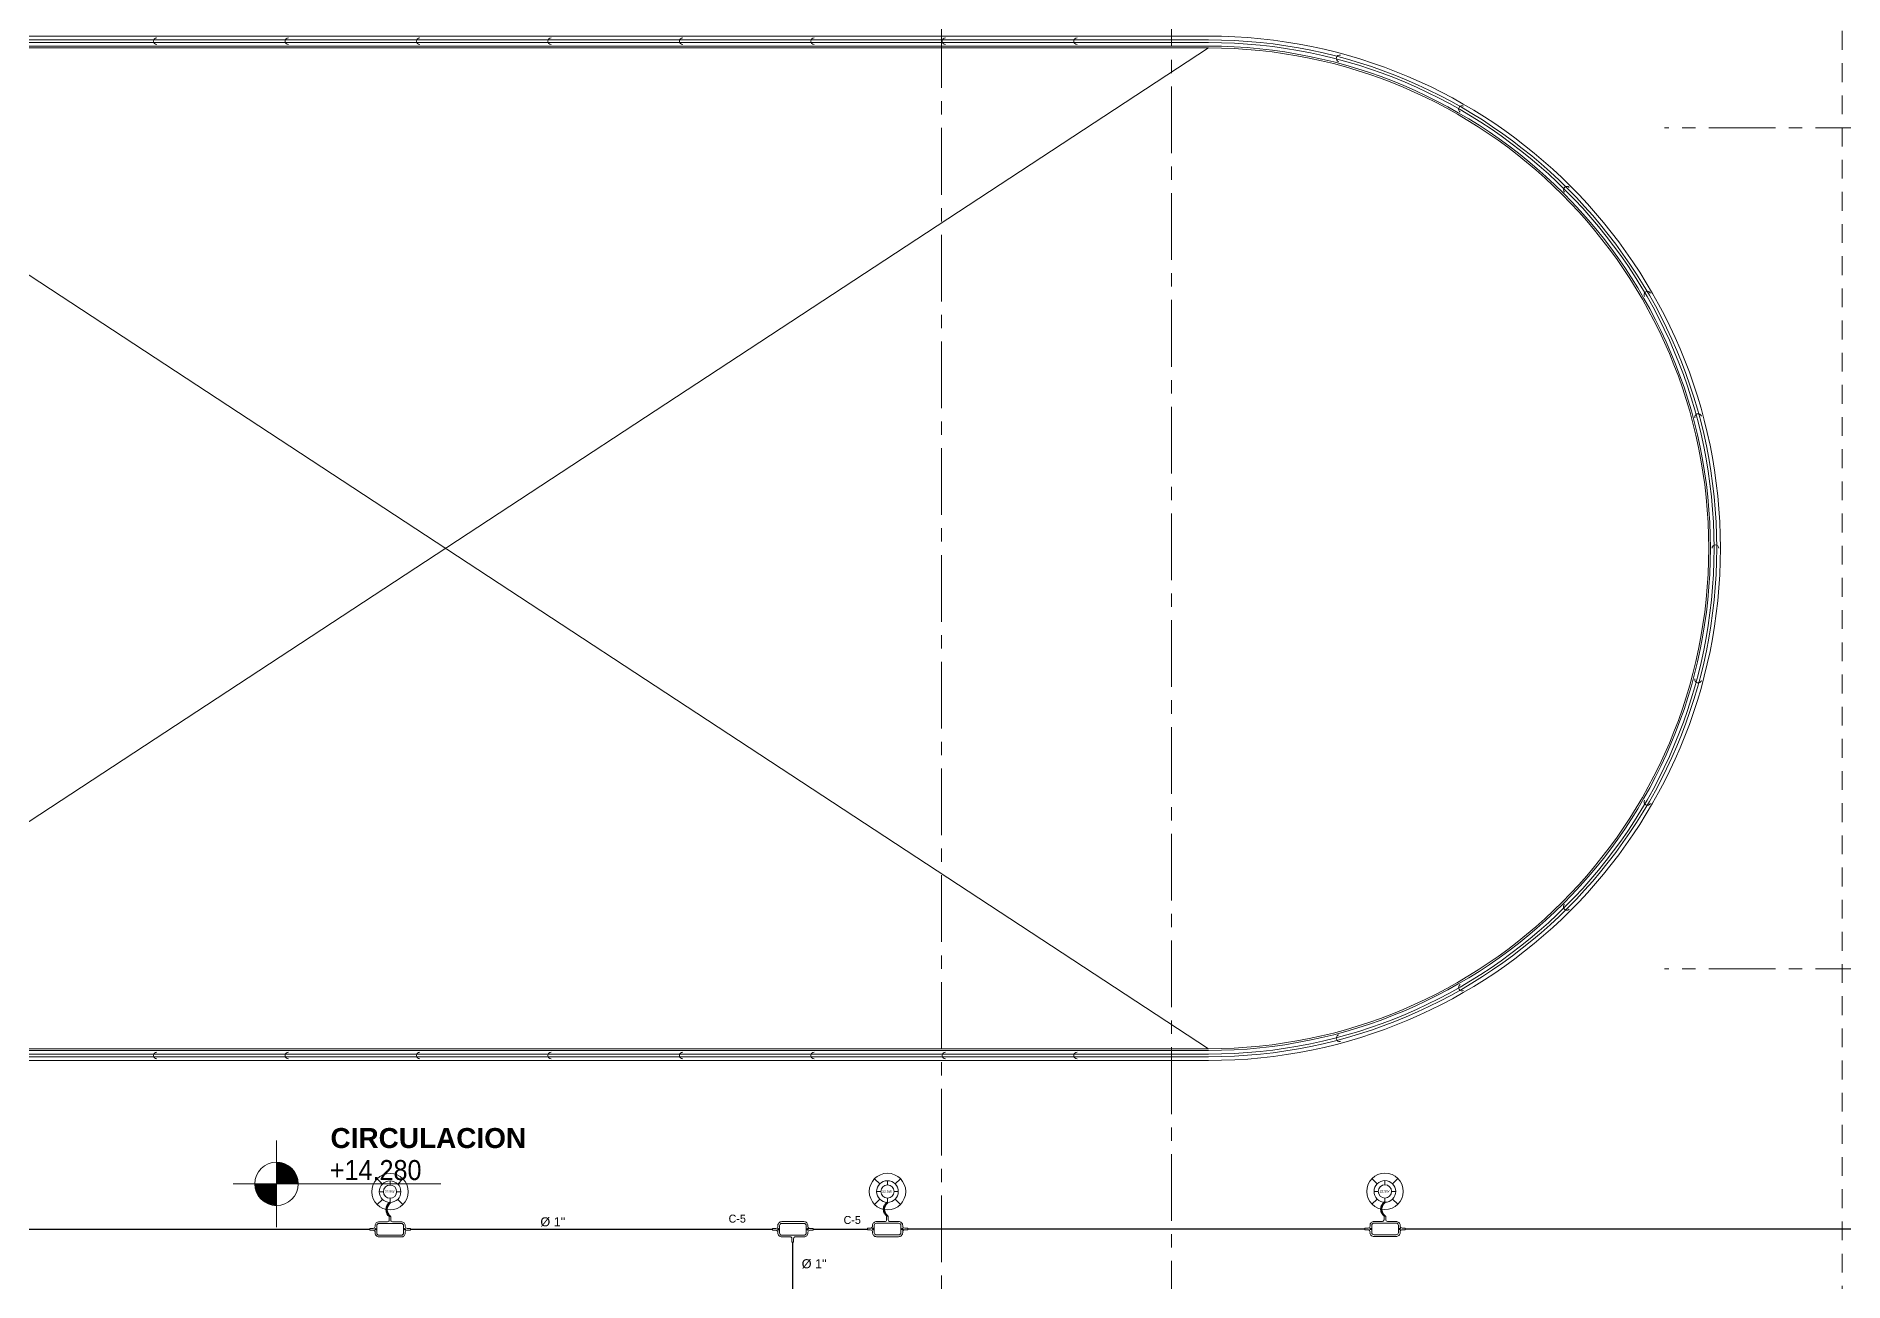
# Model space of a CAD drawing. Header units: inches. Extents: x -38 to 5698, y -33 to 92.
# Drawn here: x 308.03 to 321.58, y 18.05 to 27.39 of the extents above; entities that cross this region are included whole.
import ezdxf
from ezdxf.lldxf.tags import DXFTag

# ---------------------------------------------------------------- set-up
doc = ezdxf.new("R2010")
doc.units = ezdxf.units.IN
doc.header["$MEASUREMENT"] = 0
for name, pattern in [('CONTINUA', [0]), ('Hidden Line', [0.195611, 0.141111, -0.0545]), ('Punto & Raya', [0.65, 0.5, -0.075, 0, -0.075])]:
    doc.linetypes.add(name, pattern=pattern)
for name, color, linetype, lineweight in [('00 IE CKTO ILUMINACION', 3, 'Continuous', 50), ('01 IE LUM LED EMP DN570B', 3, 'Continuous', 13), ('ALUMBRADO_CONDUIT', 30, 'CONDUIT1', 30), ('Bancas', 1, 'Continuous', 13), ('CABLEADO EXT.', 3, 'PVCSUBT', 30), ('Simb_Alumbrado', 140, 'CONTINUA', 30)]:
    doc.layers.add(name, color=color, linetype=linetype, lineweight=lineweight)
for name, color, linetype in [('02 _ ARQ _ ALB _ Ejes Generales', 7, 'Continuous'), ('02 _ ARQ _ ZON _ Espacio.3D', 7, 'Continuous'), ('08 _ STR _ EXT _ 07 Losa Aligerada', 7, 'Continuous'), ('08 _ STR _ EXT _ 09 Vigas', 7, 'Continuous'), ('1TEXT', 8, 'Continuous'), ('Dibujo 2D - General', 7, 'Continuous'), ('Interior - Escaleras & Barandillas', 7, 'Continuous'), ('Marcador - Secciones', 251, 'Continuous'), ('Notas - Textos', 7, 'Continuous')]:
    doc.layers.add(name, color=color, linetype=linetype)
doc.styles.add('Arial', font='arial.ttf')
doc.styles.add('Estilo_Generado_1', font='swisseb.ttf')
doc.styles.add('Estilo_Generado_4', font='swisse.ttf')
doc.styles.add('{18b73a54-fa43-428c-adcb-c1c7bbdf2c84}', font='Simplex.shx')
tags = doc.linetypes.add('CONDUIT1', pattern='A,1,-0.19772,["con",{18b73a54-fa43-428c-adcb-c1c7bbdf2c84},S=0.2,R=0,X=0,Y=-0.065594],-0.593642', length=1.791362).pattern_tags.tags
tags[6] = DXFTag(74, 10)
tags = doc.linetypes.add('PVCSUBT', pattern='A,0.6,-0.3,0.6,-0.075691,["PVC",Standard,S=0.2,R=0,X=0,Y=-0.093724],-0.621005', length=2.196696).pattern_tags.tags
tags[10] = DXFTag(74, 10)

# ---------------------------------------------------------------- blocks, each defined once
blk = doc.blocks.new('LUMINARIA 2')
at = {"layer": '01 IE LUM LED EMP DN570B'}
for p, q in [((-0.094, 0.094), (-0.159, 0.158)), ((0.094, 0.094), (0.159, 0.158)), ((-0.094, -0.094), (-0.159, -0.158)), ((0.094, -0.094), (0.159, -0.158))]:
    blk.add_line(p, q, dxfattribs=at)
at = {"layer": '01 IE LUM LED EMP DN570B', "ltscale": 0.4}
for p, q in [((-0.081, 0), (-0.133, 0)), ((0, 0.081), (0, 0.133)), ((0.081, 0), (0.133, 0)), ((0, -0.081), (0, -0.133))]:
    blk.add_line(p, q, dxfattribs=at)
at = {"layer": '01 IE LUM LED EMP DN570B'}
for radius in [0.224, 0.133]:
    blk.add_circle((0, 0), radius, dxfattribs=at)
at = {"layer": '01 IE LUM LED EMP DN570B', "ltscale": 0.4}
blk.add_circle((0, 0), 0.0813, dxfattribs=at)
at = {"layer": '01 IE LUM LED EMP DN570B', "color": 8, "linetype": 'ByBlock', "lineweight": 80, "insert": (-0.065, 0.016), "char_height": 0.03, "width": 0.17858, "attachment_point": 1}
blk.add_mtext('{\\C3;22.5W}', dxfattribs=at)
blk = doc.blocks.new('oval t')
at = {"layer": 'Simb_Alumbrado', "lineweight": 13}
blk.add_lwpolyline([(0.014, 0.01, -0.414214), (0.004, 0.02), (0.004, 0.042), (-0.006, 0.042), (-0.006, 0.02, -0.414214), (-0.016, 0.01), (-0.066, 0.01, 0.414214), (-0.09, -0.014), (-0.09, -0.018, -0.414214), (-0.102, -0.03), (-0.121, -0.03), (-0.121, -0.04), (-0.102, -0.04, -0.451917), (-0.09, -0.054, 0.451917), (-0.066, -0.081), (0.066, -0.081, 0.414214), (0.09, -0.057), (0.09, -0.051, -0.398753), (0.102, -0.04), (0.121, -0.04), (0.121, -0.03), (0.102, -0.03, -0.368669), (0.09, -0.018), (0.09, -0.014, 0.414214), (0.066, 0.01), (0.014, 0.01)], format="xyb", dxfattribs=at)
blk.add_lwpolyline([(-0.066, 0), (0.066, 0, -0.414214), (0.08, -0.014), (0.08, -0.057, -0.414214), (0.066, -0.07), (-0.066, -0.07, -0.414214), (-0.08, -0.057), (-0.08, -0.014, -0.414214)], format="xyb", close=True, dxfattribs=at)
for points in [[(-0.091, -0.035), (-0.083, -0.035)], [(-0.087, -0.031), (-0.087, -0.039)], [(0.084, -0.035), (0.092, -0.035)], [(0.088, -0.031), (0.088, -0.039)]]:
    blk.add_lwpolyline(points, dxfattribs=at)
for centre in [(-0.087, -0.035), (0.088, -0.035)]:
    blk.add_circle(centre, 0.00419, dxfattribs=at)

msp = doc.modelspace()

# ---------------------------------------------------------------- hatches: boundary and pattern name
at = {"linetype": 'Continuous', "lineweight": 13, "true_color": 0x636466}
for points in [[(309.834, 18.787), (309.997, 18.787), (309.984, 18.85), (309.949, 18.902), (309.896, 18.938), (309.834, 18.95)], [(309.834, 18.787), (309.672, 18.787), (309.684, 18.725), (309.719, 18.673), (309.772, 18.637), (309.834, 18.625)]]:
    msp.add_hatch(color=251, dxfattribs=at).paths.add_polyline_path(points)

# ---------------------------------------------------------------- linework, layer by layer
at = {"color": 251, "linetype": 'Continuous', "lineweight": 13, "true_color": 0x636466}
for p, q in [((309.834, 18.462), (309.834, 19.112)), ((309.509, 18.787), (311.067, 18.787))]:
    msp.add_line(p, q, dxfattribs=at)
msp.add_circle((309.834, 18.787), 0.163, dxfattribs=at)
at = {"layer": '02 _ ARQ _ ALB _ Ejes Generales', "color": 251, "linetype": 'Punto & Raya', "lineweight": 13}
for p, q in [((314.82, 45.9), (314.82, 2.05)), ((333.07, 26.7), (320.239, 26.7)), ((333.07, 20.4), (320.239, 20.4))]:
    msp.add_line(p, q, dxfattribs=at)
at = {"layer": '02 _ ARQ _ ZON _ Espacio.3D', "color": 254, "linetype": 'Continuous', "lineweight": 0, "flags": 128}
msp.add_lwpolyline([(300.57, 24.85), (301.07, 24.85), (301.07, 26.75, -0.137976), (303.025, 27.3), (316.82, 27.3, -1), (316.82, 19.8), (303.025, 19.8, -0.137981), (301.07, 20.35), (301.07, 22.25), (300.57, 22.25), (300.57, 22.7), (301.07, 22.7), (301.07, 24.4), (300.57, 24.4)], format="xyb", close=True, dxfattribs=at)
at = {"layer": '08 _ STR _ EXT _ 07 Losa Aligerada', "color": 254, "linetype": 'Continuous', "lineweight": 18, "flags": 128}
msp.add_lwpolyline([(303.025, 19.8, -0.137981), (301.07, 20.35), (301.07, 22.35), (301.07, 22.6), (301.07, 24.5), (301.07, 24.75), (301.07, 26.75, -0.137981), (303.025, 27.3), (316.82, 27.3, -1), (316.82, 19.8)], format="xyb", close=True, dxfattribs=at)
at = {"layer": '08 _ STR _ EXT _ 09 Vigas', "color": 251, "linetype": 'Hidden Line', "lineweight": 13}
msp.add_line((321.57, 17.4), (321.57, 29.7), dxfattribs=at)
at = {"layer": 'ALUMBRADO_CONDUIT', "color": 30, "lineweight": 30, "ltscale": 0.4, "true_color": 0xf26722}
msp.add_line((313.704, 17.612), (313.704, 18.351), dxfattribs=at)
for points in [[(307.11, 18.447), (310.534, 18.447)], [(310.838, 18.447), (313.553, 18.447)], [(313.857, 18.447), (314.263, 18.447)], [(314.567, 18.45), (317.991, 18.45)], [(318.296, 18.451), (321.978, 18.451)]]:
    msp.add_lwpolyline(points, dxfattribs=at)
at = {"layer": 'CABLEADO EXT.', "color": 3, "lineweight": 80}
for centre in [(310.723, 18.595), (314.452, 18.597), (318.18, 18.598)]:
    msp.add_arc(centre, 0.0641, 126.0183, 233.9817, dxfattribs=at)
at = {"layer": 'Dibujo 2D - General', "color": 252, "linetype": 'Continuous', "lineweight": 13}
for p, q in [((316.82, 27.3), (305.379, 19.8)), ((316.82, 19.8), (305.379, 27.3))]:
    msp.add_line(p, q, dxfattribs=at)
at = {"layer": 'Interior - Escaleras & Barandillas', "color": 161, "linetype": 'Continuous', "lineweight": 13}
for p, q in [((316.82, 27.388), (303.025, 27.388)), ((316.82, 27.36), (303.025, 27.36)), ((303.025, 27.34), (316.82, 27.34)), ((303.025, 27.313), (316.82, 27.313)), ((316.82, 19.788), (303.025, 19.788)), ((316.82, 19.76), (303.025, 19.76)), ((303.025, 19.74), (316.82, 19.74)), ((303.025, 19.713), (316.82, 19.713))]:
    msp.add_line(p, q, dxfattribs=at)
at = {"layer": 'Interior - Escaleras & Barandillas', "color": 161, "linetype": 'Continuous', "lineweight": 13, "flags": 128}
for points in [[(308.937, 27.375, 1), (308.937, 27.325)], [(309.923, 27.375, 1), (309.923, 27.325)], [(310.908, 27.375, 1), (310.908, 27.325)], [(311.893, 27.375, 1), (311.893, 27.325)], [(312.879, 27.375, 1), (312.879, 27.325)], [(313.864, 27.375, 1), (313.864, 27.325)], [(314.849, 27.375, 1), (314.849, 27.325)], [(315.835, 27.375, 1), (315.835, 27.325)], [(317.81, 27.245, 1), (317.797, 27.196)], [(318.733, 26.863, 1), (318.708, 26.819)], [(319.525, 26.255, 1), (319.489, 26.219)], [(320.133, 25.463, 1), (320.089, 25.438)], [(320.515, 24.54, 1), (320.466, 24.527)], [(320.645, 23.55, 1), (320.595, 23.55)], [(320.466, 22.573, 1), (320.515, 22.56, 1)], [(320.089, 21.663, 1), (320.133, 21.638, 1)], [(319.489, 20.881, 1), (319.525, 20.845, 1)], [(318.708, 20.281, 1), (318.733, 20.237, 1)], [(317.797, 19.904, 1), (317.81, 19.855, 1)], [(308.937, 19.775, 1), (308.937, 19.725, 1)], [(309.923, 19.775, 1), (309.923, 19.725, 1)], [(310.908, 19.775, 1), (310.908, 19.725, 1)], [(311.893, 19.775, 1), (311.893, 19.725, 1)], [(312.879, 19.775, 1), (312.879, 19.725, 1)], [(313.864, 19.775, 1), (313.864, 19.725, 1)], [(314.849, 19.775, 1), (314.849, 19.725, 1)], [(315.835, 19.775, 1), (315.835, 19.725, 1)]]:
    msp.add_lwpolyline(points, format="xyb", dxfattribs=at)
at = {"layer": 'Interior - Escaleras & Barandillas', "color": 161, "linetype": 'Continuous', "lineweight": 13}
for radius in [3.838, 3.81, 3.79, 3.763]:
    msp.add_arc((316.82, 23.55), radius, 270, 90, dxfattribs=at)
at = {"layer": 'Marcador - Secciones', "color": 251, "linetype": 'Punto & Raya', "lineweight": 13}
msp.add_line((316.542, 46.211), (316.542, 0.888), dxfattribs=at)

# ---------------------------------------------------------------- block references
at = {"layer": '01 IE LUM LED EMP DN570B', "xscale": 0.6105334384153049, "yscale": 0.6105334384153049, "zscale": 0.6105334384153049}
for p in [(310.685, 18.729), (314.414, 18.73), (318.143, 18.731)]:
    msp.add_blockref('LUMINARIA 2', p, dxfattribs=at)
at = {"layer": 'Bancas', "color": 252, "true_color": 0x939598, "xscale": 1.253906979044094, "yscale": 1.253906979044094, "zscale": 1.253906979044094}
for p in [(310.686, 18.491), (314.415, 18.493), (318.144, 18.494)]:
    msp.add_blockref('oval t', p, dxfattribs=at)
at = {"layer": 'Bancas', "color": 252, "true_color": 0x939598, "xscale": -1.253906979044094, "yscale": 1.253906979044094, "zscale": 1.253906979044094, "rotation": 180}
msp.add_blockref('oval t', (313.705, 18.403), dxfattribs=at)

# ---------------------------------------------------------------- texts
at = {"color": 251, "lineweight": 13, "true_color": 0x636466, "insert": (310.234, 18.814), "char_height": 0.15, "attachment_point": 7, "style": 'Estilo_Generado_4'}
msp.add_mtext('\\A1;{\\W0.900000x;\\pql;\\fSwis721 Ex BT|b0|i0|c0|p34;+14.280}', dxfattribs=at)
at = {"layer": '00 IE CKTO ILUMINACION', "color": 3, "linetype": 'CONTINUA', "lineweight": 15}
for p in [(313.223, 18.497), (314.085, 18.487)]:
    msp.add_text('C-5', height=0.06, dxfattribs=at).set_placement(p)
at = {"layer": '1TEXT', "color": 50, "linetype": 'Continuous', "style": 'Arial'}
for p in [(311.812, 18.469), (313.771, 18.155)]:
    msp.add_text('%%C 1"', height=0.0679, rotation=0, dxfattribs=at).set_placement(p)
at = {"layer": 'Notas - Textos', "color": 251, "linetype": 'Continuous', "lineweight": 13, "insert": (310.972, 19.206), "char_height": 0.15, "attachment_point": 2, "style": 'Estilo_Generado_1'}
msp.add_mtext('\\A1;{\\pqc;\\fSwis721 Ex BT|b1|i0|c0|p34;CIRCULACION}', dxfattribs=at)

doc.saveas('drawing.dxf')
